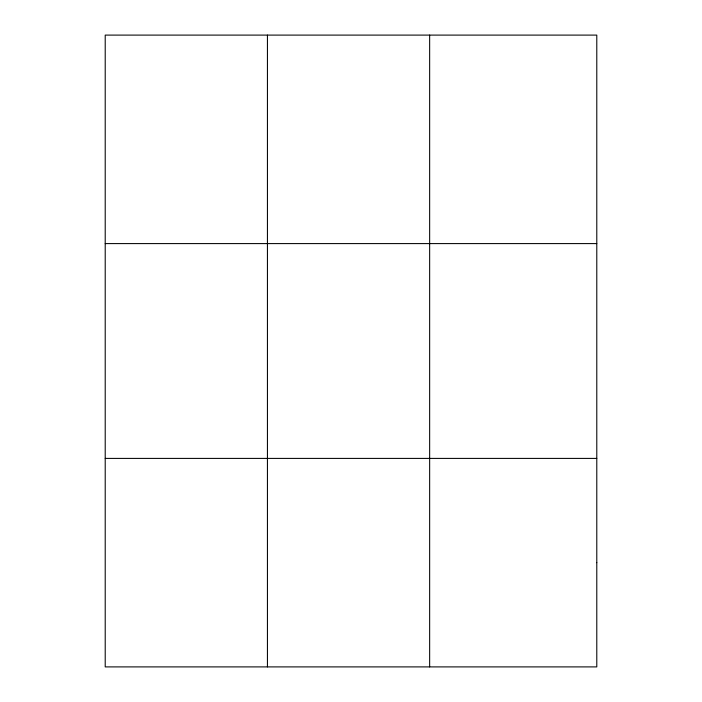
<?xml version="1.0" encoding="UTF-8"?>
<svg xmlns="http://www.w3.org/2000/svg" width="702" height="702" viewBox="0 0 702 702"><rect width="100%" height="100%" fill="white"/><g stroke="black" fill="none" stroke-linecap="round" stroke-linejoin="round"><path stroke-width="1.05" d="M267.436 35.1L267.436 666.9M429.65 35.1L429.65 666.9M105.212 243.594L596.788 243.594M105.212 458.406L596.788 458.406M596.788 562.653L596.788 666.9L105.212 666.9L105.212 35.1L596.788 35.1L596.788 562.653"/></g></svg>
